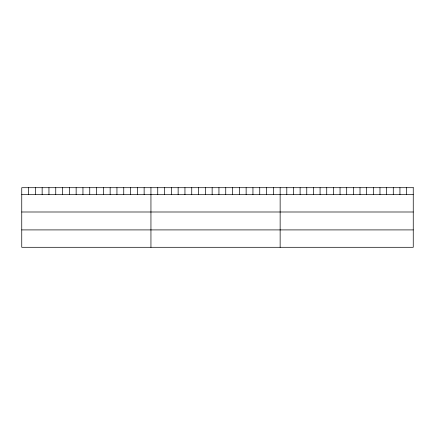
<?xml version="1.0" encoding="UTF-8"?>
<svg xmlns="http://www.w3.org/2000/svg" width="435" height="435" viewBox="0 0 435 435"><rect width="100%" height="100%" fill="white"/><g stroke="black" fill="none" stroke-linecap="round" stroke-linejoin="round"><path stroke-width="0.65" d="M21.75 194.608L413.25 194.608M21.75 211.997L413.25 211.997M21.75 229.908L413.25 229.908M406.594 187.702L406.594 194.608M399.939 187.702L399.939 194.608M393.283 187.702L393.283 194.608M386.628 187.702L386.628 194.608M379.972 187.702L379.972 194.608M373.317 187.702L373.317 194.608M366.661 187.702L366.661 194.608M360.006 187.702L360.006 194.608M353.351 187.702L353.351 194.608M346.695 187.702L346.695 194.608M340.039 187.702L340.039 194.608M333.384 187.702L333.384 194.608M326.728 187.702L326.728 194.608M320.073 187.702L320.073 194.608M313.417 187.702L313.417 194.608M306.762 187.702L306.762 194.608M300.106 187.702L300.106 194.608M293.451 187.702L293.451 194.608M286.796 187.702L286.796 194.608M280.14 187.702L280.14 247.297M273.338 187.702L273.338 194.608M266.541 187.702L266.541 194.608M259.738 187.702L259.738 194.608M252.942 187.702L252.942 194.608M246.139 187.702L246.139 194.608M239.342 187.702L239.342 194.608M232.54 187.702L232.54 194.608M225.743 187.702L225.743 194.608M218.941 187.702L218.941 194.608M212.144 187.702L212.144 194.608M205.342 187.702L205.342 194.608M198.545 187.702L198.545 194.608M191.743 187.702L191.743 194.608M184.946 187.702L184.946 194.608M178.143 187.702L178.143 194.608M171.346 187.702L171.346 194.608M164.544 187.702L164.544 194.608M157.747 187.702L157.747 194.608M150.945 187.702L150.945 247.297M144.143 187.702L144.143 194.608M137.346 187.702L137.346 194.608M130.543 187.702L130.543 194.608M123.747 187.702L123.747 194.608M116.944 187.702L116.944 194.608M110.147 187.702L110.147 194.608M103.345 187.702L103.345 194.608M96.548 187.702L96.548 194.608M89.746 187.702L89.746 194.608M82.949 187.702L82.949 194.608M76.147 187.702L76.147 194.608M69.35 187.702L69.35 194.608M62.548 187.702L62.548 194.608M55.751 187.702L55.751 194.608M48.948 187.702L48.948 194.608M42.151 187.702L42.151 194.608M35.349 187.702L35.349 194.608M28.552 187.702L28.552 194.608M413.25 187.702L21.75 187.702L21.75 247.297L413.25 247.297L413.25 187.702"/></g></svg>
